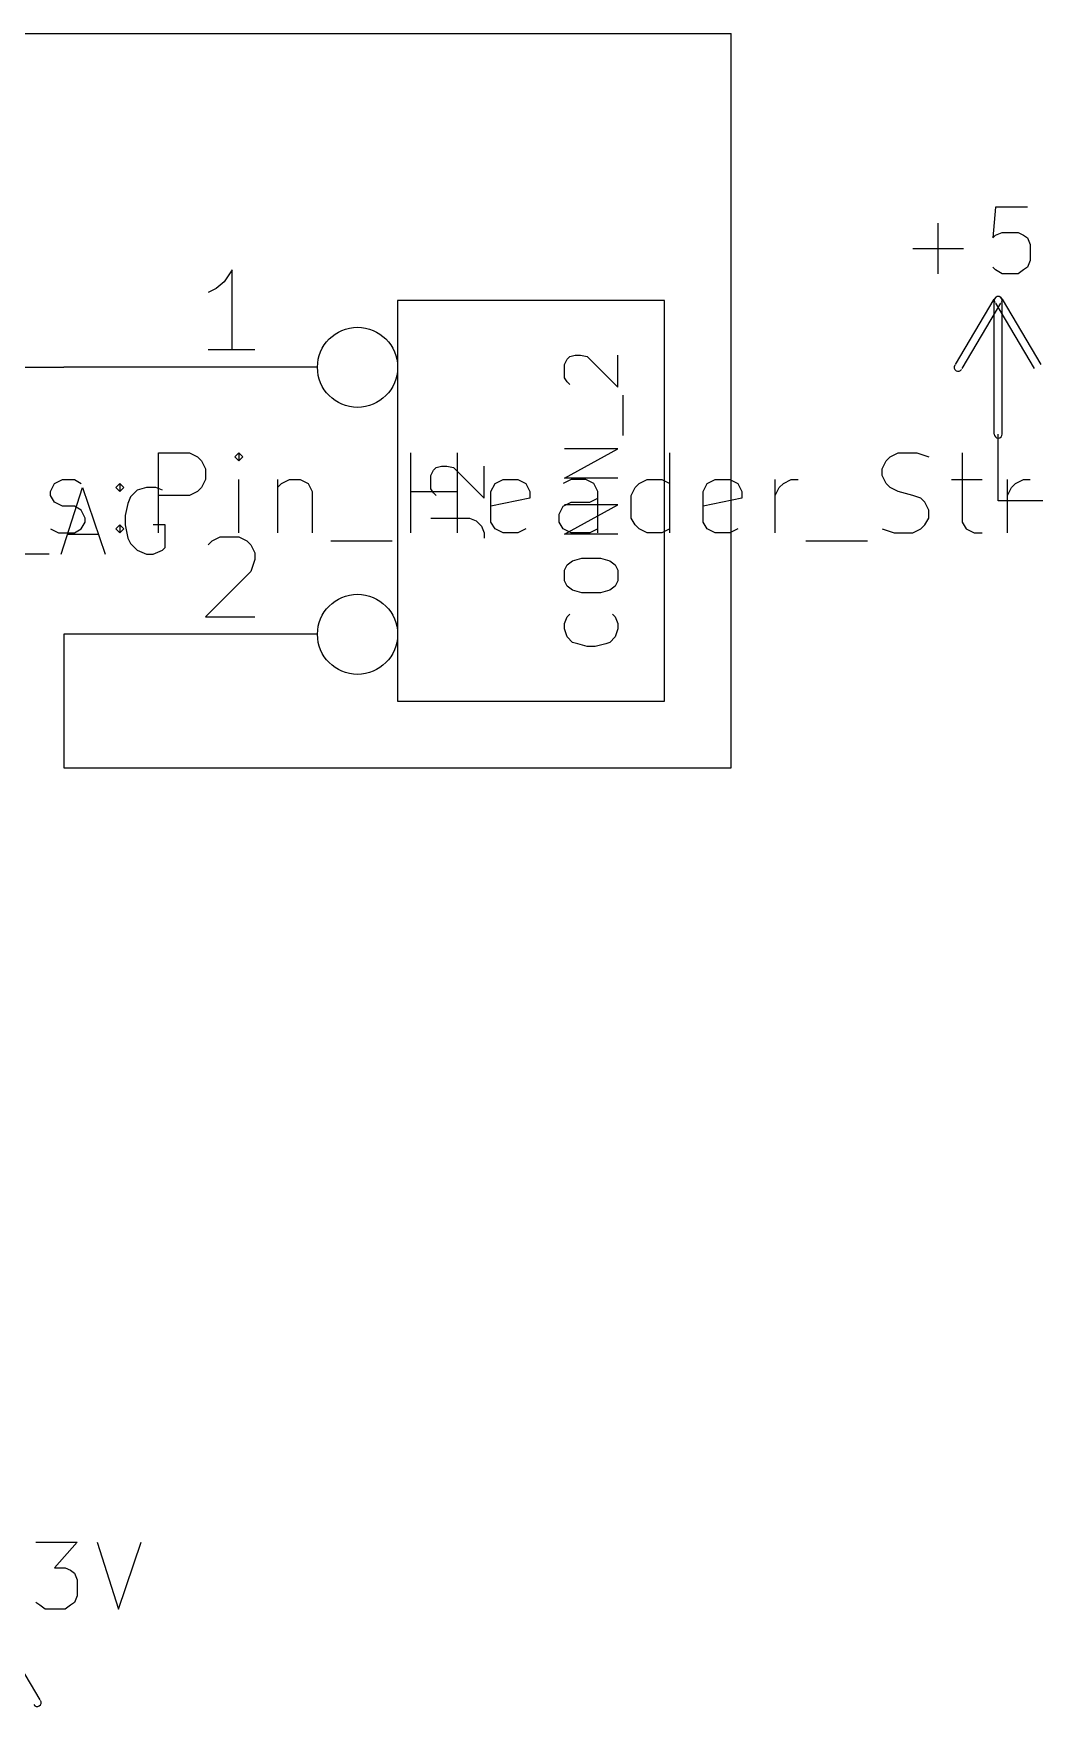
# Model space of a CAD drawing. Extents: x 10 to 287, y -200 to -10.
# Drawn here: x 88.32 to 107.37, y -108.03 to -76.2 of the extents above; entities that cross this region are included whole.
import ezdxf

# ---------------------------------------------------------------- set-up
doc = ezdxf.new("R2010")
doc.units = 0
doc.header["$MEASUREMENT"] = 0

msp = doc.modelspace()

# ---------------------------------------------------------------- linework, layer by layer
at = {"layer": 'Cyan 2'}
for p, q in [((106.629, -79.502), (106.578, -80.0862)), ((107.239, -79.502), (106.629, -79.502)), ((105.537, -80.772), (105.537, -79.8068)), ((106.578, -80.0862), (106.629, -80.0354)), ((106.629, -80.0354), (106.756, -79.9846)), ((106.756, -79.9846), (107.061, -79.9846)), ((107.061, -79.9846), (107.163, -80.0354)), ((107.163, -80.0354), (107.239, -80.0862)), ((107.239, -80.0862), (107.29, -80.2132)), ((105.054, -80.2894), (106.02, -80.2894)), ((107.29, -80.518), (107.239, -80.645)), ((107.29, -80.2132), (107.29, -80.518)), ((106.629, -80.6958), (106.578, -80.645)), ((106.756, -80.772), (106.629, -80.6958)), ((107.061, -80.772), (106.756, -80.772)), ((107.163, -80.6958), (107.061, -80.772)), ((107.239, -80.645), (107.163, -80.6958)), ((98.425, -82.4992), (98.4758, -82.3976)), ((98.4758, -82.3976), (98.5266, -82.3468)), ((98.5266, -82.3468), (98.6282, -82.3214)), ((98.6282, -82.3214), (98.7298, -82.3214)), ((98.7298, -82.3214), (98.8568, -82.3468)), ((98.8568, -82.3468), (99.441, -82.931)), ((99.441, -82.931), (99.441, -82.3214)), ((98.425, -82.7532), (98.425, -82.4992)), ((98.4758, -82.8294), (98.425, -82.7532)), ((98.5266, -82.8802), (98.4758, -82.8294)), ((99.5426, -83.8454), (99.5426, -83.0834)), ((98.425, -84.6582), (99.441, -84.0994)), ((99.441, -84.0994), (98.425, -84.0994)), ((95.885, -84.6074), (95.9358, -84.5058)), ((95.885, -84.8614), (95.885, -84.6074)), ((95.9358, -84.5058), (95.9866, -84.455)), ((95.9866, -84.455), (96.0882, -84.4296)), ((96.0882, -84.4296), (96.1898, -84.4296)), ((96.1898, -84.4296), (96.3168, -84.455)), ((96.3168, -84.455), (96.901, -85.0392)), ((96.901, -85.0392), (96.901, -84.4296)), ((88.8492, -86.106), (89.2556, -84.836)), ((89.2556, -84.836), (89.6874, -86.106)), ((90.297, -84.8868), (90.17, -85.0138)), ((90.4748, -84.836), (90.297, -84.8868)), ((90.6526, -84.836), (90.4748, -84.836)), ((90.7796, -84.8868), (90.6526, -84.836)), ((95.9358, -84.9376), (95.885, -84.8614)), ((95.9866, -84.9884), (95.9358, -84.9376)), ((99.441, -84.6582), (98.425, -84.6582)), ((90.1192, -85.1408), (90.0684, -85.3694)), ((90.17, -85.0138), (90.1192, -85.1408)), ((98.425, -85.725), (99.441, -85.1662)), ((99.441, -85.1662), (98.425, -85.1662)), ((90.0684, -85.3694), (90.0684, -85.5472)), ((90.0684, -85.5472), (90.1192, -85.8012)), ((90.8304, -85.5472), (90.6018, -85.5472)), ((90.8304, -85.979), (90.8304, -85.5472)), ((95.885, -85.4202), (96.6216, -85.4202)), ((96.6216, -85.4202), (96.7486, -85.471)), ((96.7486, -85.471), (96.8502, -85.5726)), ((96.8502, -85.5726), (96.901, -85.6996)), ((88.9762, -85.725), (89.5604, -85.725)), ((90.1192, -85.8012), (90.17, -85.9028)), ((90.17, -85.9028), (90.297, -86.0298)), ((96.901, -85.6996), (96.901, -85.8012)), ((99.441, -85.725), (98.425, -85.725)), ((88.6206, -86.106), (88.011, -86.106)), ((90.297, -86.0298), (90.4748, -86.106)), ((90.4748, -86.106), (90.6018, -86.106)), ((90.6018, -86.106), (90.7796, -86.0298)), ((90.7796, -86.0298), (90.8304, -85.979)), ((98.4758, -86.3092), (98.5774, -86.233)), ((98.5774, -86.233), (98.7552, -86.1822)), ((98.7552, -86.1822), (99.1108, -86.1822)), ((99.1108, -86.1822), (99.2886, -86.233)), ((99.2886, -86.233), (99.3902, -86.3092)), ((98.425, -86.4108), (98.4758, -86.3092)), ((98.425, -86.614), (98.425, -86.4108)), ((99.3902, -86.3092), (99.441, -86.4108)), ((99.441, -86.4108), (99.441, -86.614)), ((98.4758, -86.7156), (98.425, -86.614)), ((98.5774, -86.7918), (98.4758, -86.7156)), ((98.7552, -86.8426), (98.5774, -86.7918)), ((99.1108, -86.8426), (98.7552, -86.8426)), ((99.2886, -86.7918), (99.1108, -86.8426)), ((99.3902, -86.7156), (99.2886, -86.7918)), ((99.441, -86.614), (99.3902, -86.7156)), ((98.425, -87.4268), (98.4758, -87.2998)), ((98.425, -87.5284), (98.425, -87.4268)), ((98.4758, -87.2998), (98.5266, -87.249)), ((99.3394, -87.249), (99.3902, -87.2998)), ((99.3902, -87.2998), (99.441, -87.4268)), ((99.441, -87.4268), (99.441, -87.5284)), ((98.4758, -87.6808), (98.425, -87.5284)), ((98.5774, -87.7824), (98.4758, -87.6808)), ((98.679, -87.8078), (98.5774, -87.7824)), ((98.8568, -87.8586), (98.679, -87.8078)), ((99.2124, -87.8078), (99.0092, -87.8586)), ((99.2886, -87.7824), (99.2124, -87.8078)), ((99.3902, -87.6808), (99.2886, -87.7824)), ((99.441, -87.5284), (99.3902, -87.6808)), ((99.0092, -87.8586), (98.8568, -87.8586)), ((88.3666, -104.902), (89.154, -104.902)), ((89.154, -104.902), (88.7222, -105.385)), ((89.535, -104.902), (89.9414, -106.172)), ((89.9414, -106.172), (90.3732, -104.902)), ((88.7222, -105.385), (88.9254, -105.385)), ((88.9254, -105.385), (89.027, -105.435)), ((89.027, -105.435), (89.1032, -105.486)), ((89.1032, -105.486), (89.154, -105.613)), ((89.154, -105.613), (89.154, -105.918)), ((89.154, -105.918), (89.1032, -106.045)), ((88.4428, -106.096), (88.3666, -106.045)), ((88.5444, -106.172), (88.4428, -106.096)), ((88.9254, -106.172), (88.5444, -106.172)), ((89.027, -106.096), (88.9254, -106.172)), ((89.1032, -106.045), (89.027, -106.096))]:
    msp.add_line(p, q, dxfattribs=at)
at = {"layer": 'Green 2'}
for p, q in [((35.56, -76.2), (101.6, -76.2)), ((101.6, -90.17), (101.6, -76.2)), ((76.2, -82.55), (88.9, -82.55)), ((106.68, -85.09), (106.68, -83.82)), ((110.49, -85.09), (106.68, -85.09)), ((88.9, -87.63), (88.9, -90.17)), ((88.9, -90.17), (101.6, -90.17))]:
    msp.add_line(p, q, dxfattribs=at)
at = {"layer": 'Magenta 2'}
for p, q in [((90.7034, -85.6996), (90.7034, -84.1756)), ((90.7034, -84.1756), (91.2876, -84.1756)), ((91.2876, -84.1756), (91.44, -84.2518)), ((91.44, -84.2518), (91.5162, -84.328)), ((91.5162, -84.328), (91.5924, -84.4804)), ((92.2274, -84.1756), (92.1512, -84.2518)), ((92.1512, -84.2518), (92.2274, -84.328)), ((92.3036, -84.2518), (92.2274, -84.1756)), ((92.2274, -84.1756), (92.2274, -84.328)), ((92.2274, -84.328), (92.3036, -84.2518)), ((95.504, -85.6996), (95.504, -84.1756)), ((96.393, -85.6996), (96.393, -84.1756)), ((100.432, -85.6996), (100.432, -84.1756)), ((104.47, -84.4804), (104.546, -84.328)), ((104.546, -84.328), (104.623, -84.2518)), ((104.623, -84.2518), (104.775, -84.1756)), ((104.775, -84.1756), (105.131, -84.1756)), ((105.131, -84.1756), (105.359, -84.2518)), ((105.994, -84.1756), (105.994, -85.4964)), ((91.5924, -84.4804), (91.5924, -84.6836)), ((104.47, -84.6074), (104.47, -84.4804)), ((104.546, -84.7598), (104.47, -84.6074)), ((88.646, -84.9122), (88.7222, -84.7598)), ((88.646, -84.9884), (88.646, -84.9122)), ((88.7222, -84.7598), (88.8746, -84.6836)), ((88.8746, -84.6836), (89.1032, -84.6836)), ((89.1032, -84.6836), (89.2302, -84.7598)), ((89.8906, -84.836), (89.9668, -84.7598)), ((89.9668, -84.9122), (89.8906, -84.836)), ((89.9668, -84.7598), (90.043, -84.836)), ((89.9668, -84.7598), (89.9668, -84.9122)), ((90.043, -84.836), (89.9668, -84.9122)), ((91.44, -84.9122), (91.2876, -84.9884)), ((91.5162, -84.836), (91.44, -84.9122)), ((91.5924, -84.6836), (91.5162, -84.836)), ((92.2274, -85.6996), (92.2274, -84.6836)), ((92.964, -84.6836), (92.964, -85.6996)), ((92.964, -84.836), (93.0402, -84.7598)), ((93.0402, -84.7598), (93.1926, -84.6836)), ((93.1926, -84.6836), (93.3958, -84.6836)), ((93.3958, -84.6836), (93.5482, -84.7598)), ((93.5482, -84.7598), (93.6244, -84.9122)), ((93.6244, -84.9122), (93.6244, -85.6996)), ((95.504, -84.9122), (96.393, -84.9122)), ((97.028, -84.9122), (97.1042, -84.7598)), ((97.028, -85.4964), (97.028, -84.9122)), ((97.1042, -84.7598), (97.2566, -84.6836)), ((97.2566, -84.6836), (97.536, -84.6836)), ((97.536, -84.6836), (97.6884, -84.7598)), ((97.6884, -84.7598), (97.7646, -84.9122)), ((97.7646, -84.9122), (97.7646, -85.0392)), ((98.552, -84.6836), (98.3996, -84.7598)), ((98.8314, -84.6836), (98.552, -84.6836)), ((98.9838, -84.7598), (98.8314, -84.6836)), ((99.06, -84.9122), (98.9838, -84.7598)), ((99.06, -85.6996), (99.06, -84.9122)), ((99.695, -84.9884), (99.7712, -84.836)), ((99.7712, -84.836), (99.8474, -84.7598)), ((99.8474, -84.7598), (99.9998, -84.6836)), ((99.9998, -84.6836), (100.279, -84.6836)), ((100.279, -84.6836), (100.432, -84.7598)), ((101.067, -84.9122), (101.143, -84.7598)), ((101.067, -85.4964), (101.067, -84.9122)), ((101.143, -84.7598), (101.295, -84.6836)), ((101.295, -84.6836), (101.575, -84.6836)), ((101.575, -84.6836), (101.727, -84.7598)), ((101.727, -84.7598), (101.803, -84.9122)), ((101.803, -84.9122), (101.803, -85.0392)), ((102.438, -85.6996), (102.438, -84.6836)), ((102.438, -84.9884), (102.514, -84.836)), ((102.514, -84.836), (102.591, -84.7598)), ((102.591, -84.7598), (102.743, -84.6836)), ((102.743, -84.6836), (102.87, -84.6836)), ((104.623, -84.836), (104.546, -84.7598)), ((104.775, -84.9122), (104.623, -84.836)), ((105.054, -84.9884), (104.775, -84.9122)), ((105.791, -84.6836), (106.375, -84.6836)), ((106.858, -85.6996), (106.858, -84.6836)), ((106.858, -84.9884), (106.934, -84.836)), ((106.934, -84.836), (107.01, -84.7598)), ((107.01, -84.7598), (107.163, -84.6836)), ((107.163, -84.6836), (107.29, -84.6836)), ((88.7222, -85.1154), (88.646, -84.9884)), ((88.8746, -85.1916), (88.7222, -85.1154)), ((89.1032, -85.1916), (88.8746, -85.1916)), ((89.2302, -85.2678), (89.1032, -85.1916)), ((89.3064, -85.4202), (89.2302, -85.2678)), ((91.2876, -84.9884), (90.7034, -84.9884)), ((97.7646, -85.0392), (97.028, -85.1916)), ((98.3234, -85.344), (98.3996, -85.1916)), ((98.3996, -85.1916), (98.552, -85.1154)), ((98.552, -85.1154), (98.9076, -85.1154)), ((98.9076, -85.1154), (99.06, -85.0392)), ((99.695, -85.4202), (99.695, -84.9884)), ((101.803, -85.0392), (101.067, -85.1916)), ((105.207, -85.0392), (105.054, -84.9884)), ((105.283, -85.1154), (105.207, -85.0392)), ((105.359, -85.2678), (105.283, -85.1154)), ((105.359, -85.4202), (105.359, -85.2678)), ((89.2302, -85.6234), (89.3064, -85.4964)), ((89.3064, -85.4964), (89.3064, -85.4202)), ((89.8906, -85.6234), (89.9668, -85.5472)), ((89.9668, -85.5472), (90.043, -85.6234)), ((89.9668, -85.5472), (89.9668, -85.6996)), ((97.1042, -85.6234), (97.028, -85.4964)), ((98.3234, -85.4964), (98.3234, -85.344)), ((98.3996, -85.6234), (98.3234, -85.4964)), ((99.7712, -85.5472), (99.695, -85.4202)), ((99.8474, -85.6234), (99.7712, -85.5472)), ((101.143, -85.6234), (101.067, -85.4964)), ((105.207, -85.6234), (105.283, -85.5472)), ((105.283, -85.5472), (105.359, -85.4202)), ((105.994, -85.4964), (106.07, -85.6234)), ((88.646, -85.6234), (88.7984, -85.6996)), ((88.7984, -85.6996), (89.1032, -85.6996)), ((89.1032, -85.6996), (89.2302, -85.6234)), ((89.9668, -85.6996), (89.8906, -85.6234)), ((90.043, -85.6234), (89.9668, -85.6996)), ((93.98, -85.852), (95.1484, -85.852)), ((97.2566, -85.6996), (97.1042, -85.6234)), ((97.536, -85.6996), (97.2566, -85.6996)), ((97.6884, -85.6234), (97.536, -85.6996)), ((98.552, -85.6996), (98.3996, -85.6234)), ((98.9076, -85.6996), (98.552, -85.6996)), ((99.06, -85.6234), (98.9076, -85.6996)), ((99.9998, -85.6996), (99.8474, -85.6234)), ((100.279, -85.6996), (99.9998, -85.6996)), ((100.432, -85.6234), (100.279, -85.6996)), ((101.295, -85.6996), (101.143, -85.6234)), ((101.575, -85.6996), (101.295, -85.6996)), ((101.727, -85.6234), (101.575, -85.6996)), ((103.022, -85.852), (104.191, -85.852)), ((104.47, -85.6234), (104.699, -85.6996)), ((104.699, -85.6996), (105.054, -85.6996)), ((105.054, -85.6996), (105.207, -85.6234)), ((106.07, -85.6234), (106.223, -85.6996)), ((106.223, -85.6996), (106.375, -85.6996))]:
    msp.add_line(p, q, dxfattribs=at)
at = {"layer": 'Red 2'}
for p, q in [((92.1004, -80.6958), (91.948, -80.9244)), ((92.1004, -82.2198), (92.1004, -80.6958)), ((91.7956, -81.0514), (91.6432, -81.1276)), ((91.948, -80.9244), (91.7956, -81.0514)), ((95.25, -81.28), (95.25, -88.9)), ((100.33, -81.28), (95.25, -81.28)), ((100.33, -88.9), (100.33, -81.28)), ((105.867, -82.4992), (106.604, -81.2546)), ((105.994, -82.5754), (106.731, -81.3308)), ((106.604, -83.82), (106.604, -81.28)), ((106.629, -81.3308), (107.366, -82.5754)), ((106.756, -81.2546), (107.493, -82.4992)), ((106.756, -83.82), (106.756, -81.28)), ((92.5322, -82.2198), (91.6432, -82.2198)), ((93.726, -82.55), (88.9, -82.55)), ((91.6432, -85.9282), (91.7194, -85.852)), ((91.7194, -85.852), (91.8718, -85.7758)), ((91.8718, -85.7758), (92.2274, -85.7758)), ((92.2274, -85.7758), (92.3798, -85.852)), ((92.3798, -85.852), (92.456, -85.9282)), ((92.456, -85.9282), (92.5322, -86.0806)), ((92.5322, -86.2076), (92.456, -86.4362)), ((92.5322, -86.0806), (92.5322, -86.2076)), ((92.456, -86.4362), (91.5924, -87.2998)), ((91.5924, -87.2998), (92.5322, -87.2998)), ((93.726, -87.63), (88.9, -87.63)), ((95.25, -88.9), (100.33, -88.9)), ((87.7062, -106.655), (88.4428, -107.899))]:
    msp.add_line(p, q, dxfattribs=at)
for centre in [(94.488, -82.55), (94.488, -87.63)]:
    msp.add_circle(centre, 0.762, dxfattribs=at)
for centre, start, end in [((106.68, -81.28), 360, 540), ((106.68, -81.28), 30.9638, 210.964), ((106.68, -81.28), 329.036, 509.036), ((105.918, -82.55), 149.036, 329.036), ((106.68, -83.82), 180, 360), ((88.392, -107.95), 210.964, 390.964)]:
    msp.add_arc(centre, 0.0762, start, end, dxfattribs=at)

doc.saveas('drawing.dxf')
